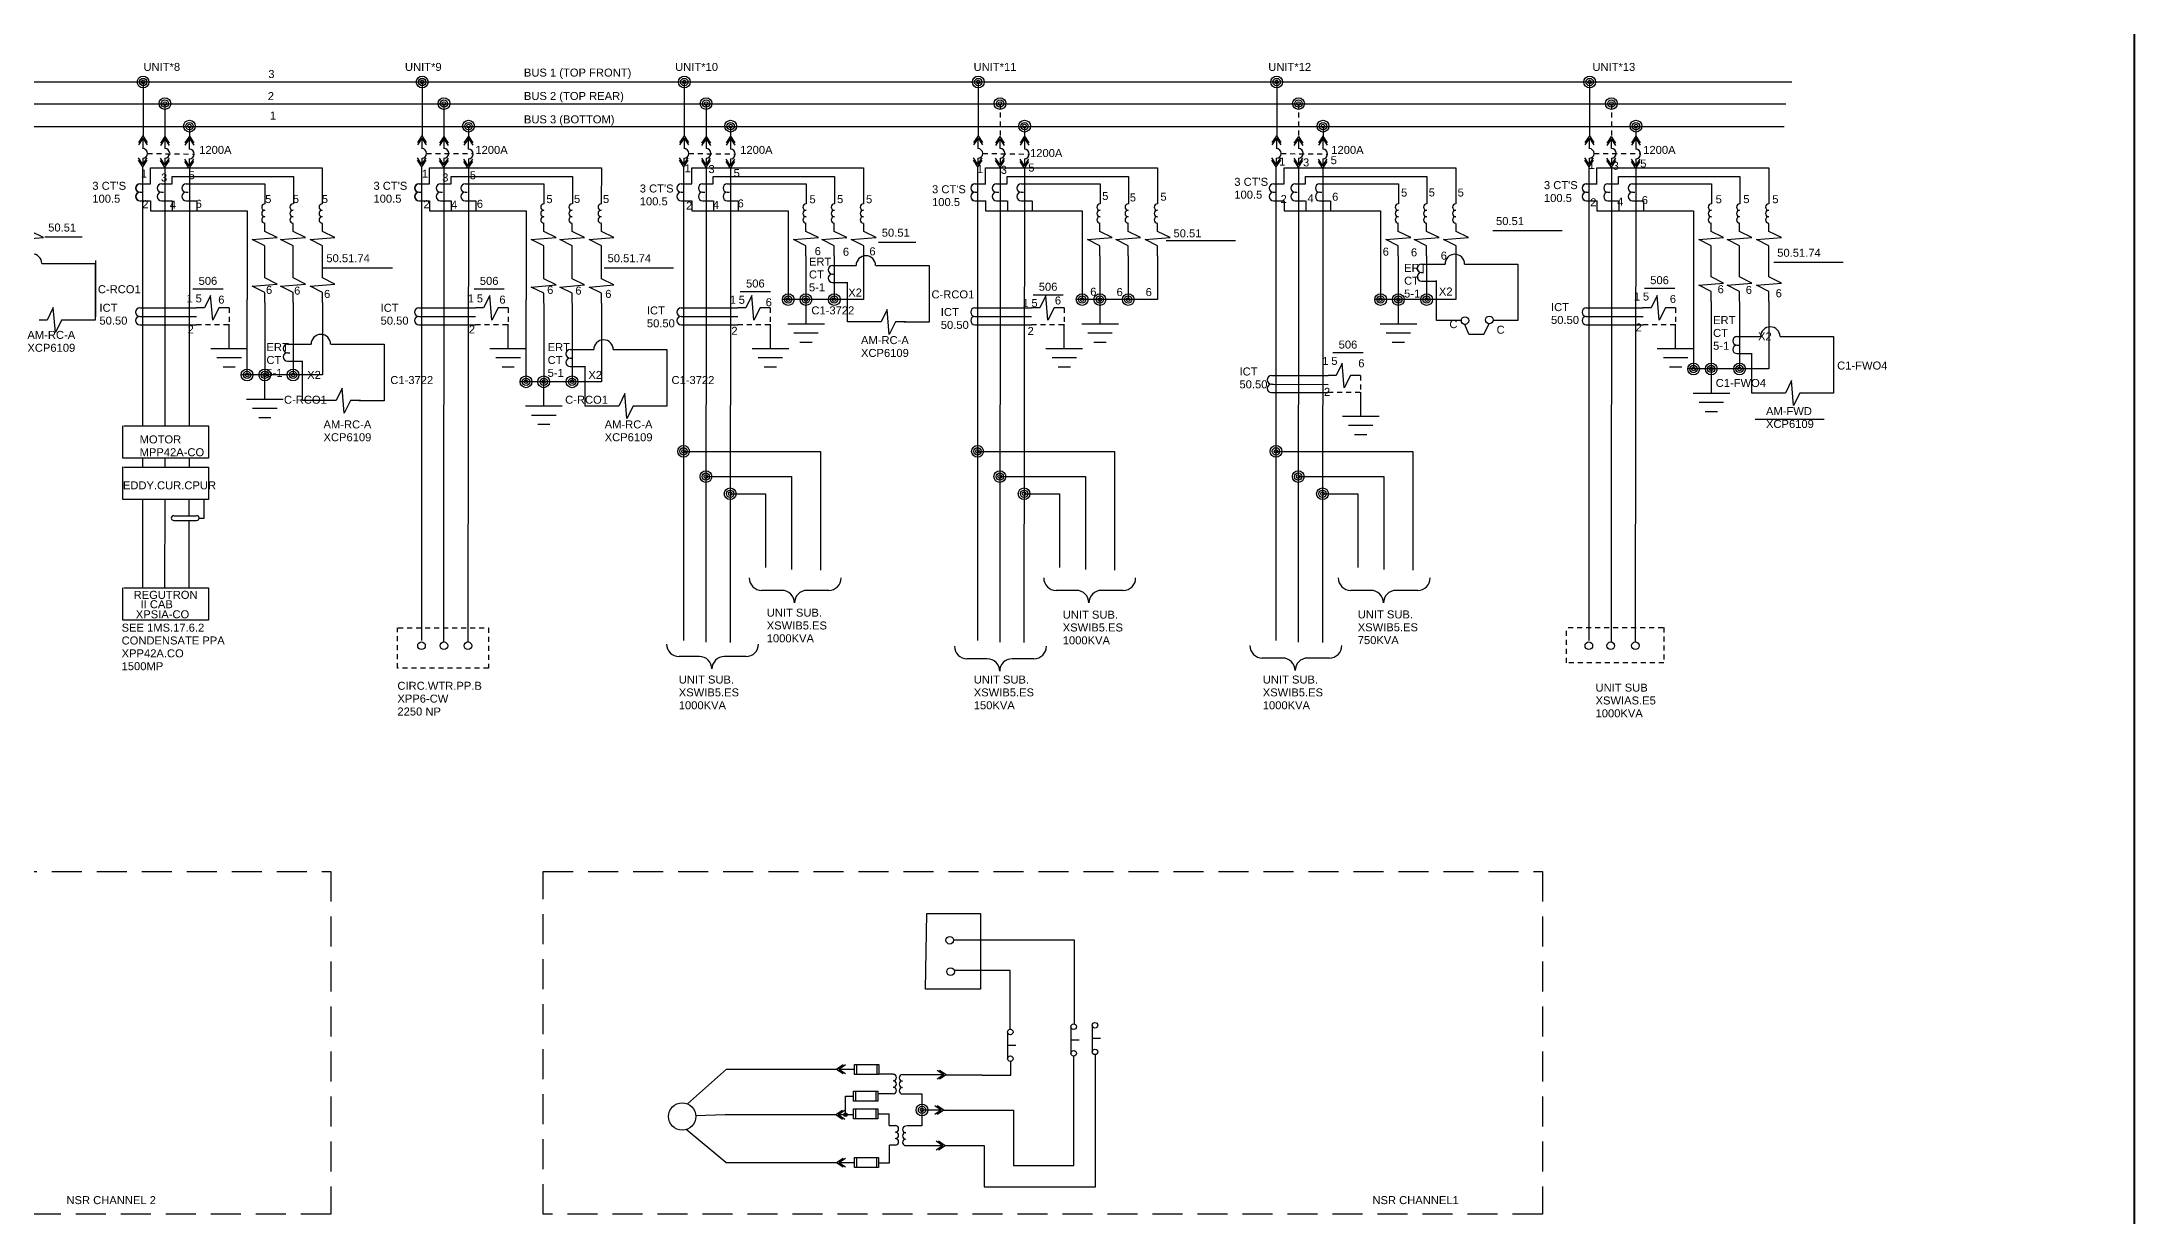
# Model space of a CAD drawing. Header units: millimetres. Extents: x 1 to 122, y 23 to 123.
# Drawn here: x 70.1 to 122.4, y 70.7 to 100.1 of the extents above; entities that cross this region are included whole.
import ezdxf
from ezdxf.enums import TextEntityAlignment as Align

# ---------------------------------------------------------------- set-up
doc = ezdxf.new("R2010")
doc.units = ezdxf.units.MM
doc.header["$MEASUREMENT"] = 0
doc.linetypes.add('HIDDEN', pattern=[0.375, 0.25, -0.125])
doc.linetypes.add('HIDDEN2', pattern=[0.1875, 0.125, -0.0625])
doc.layers.add('SYMS', color=7, linetype='Continuous')
doc.layers.add('WIRES', color=7, linetype='Continuous')
doc.styles.get("Standard").update_dxf_attribs({"font": 'arial.ttf'})
doc.styles.add('WD', font='romans.shx')

# ---------------------------------------------------------------- blocks, each defined once
blk = doc.blocks.new('WDDOT')
for radius in [0.03, 0.0187, 0.00929]:
    blk.add_circle((0, 0), radius)
blk = doc.blocks.new('htfjyhf')
for q in [(187.763, 220.325), (187.763, 220.2)]:
    blk.add_line((187.857, 220.262), q)
blk = doc.blocks.new('uycuy')
at = {"xscale": 0.3609041116214939, "yscale": 0.3609041116214939, "zscale": 0.3609041116214939}
for p in [(120.094, 140.729), (120.106, 140.729)]:
    blk.add_blockref('htfjyhf', p, dxfattribs=at)
blk = doc.blocks.new('hntvrh65')
for p, q in [((188.593, 219.765), (188.593, 219.453)), ((188.843, 219.765), (188.843, 219.702)), ((189.093, 219.765), (189.093, 219.453))]:
    blk.add_line(p, q)
for centre in [(188.718, 219.765), (188.968, 219.765)]:
    blk.add_arc(centre, 0.125, 0, 180)
blk = doc.blocks.new('jcyurt')
for centre in [(192.433, 220.067), (192.433, 219.969), (192.433, 219.871)]:
    blk.add_arc(centre, 0.0492, 270, 90)
blk = doc.blocks.new('htnvrj')
for p, q in [((189.066, 220.992), (189.113, 221.086)), ((189.113, 221.086), (189.129, 220.898)), ((188.99, 220.992), (189.066, 220.992)), ((189.129, 220.898), (189.175, 220.992)), ((189.175, 220.992), (189.236, 220.992))]:
    blk.add_line(p, q)
blk = doc.blocks.new('HGND2')
for p, q in [((0.125, 0), (0, 0)), ((0.125, 0.09375), (0.125, -0.09375)), ((0.171875, 0.0625), (0.171875, -0.0625)), ((0.21875, 0.03125), (0.21875, -0.03125))]:
    blk.add_line(p, q)
at = {"style": 'WD', "width": 0.8}
for tag, p in [('INST', (0.25, 0.3125)), ('LOC', (0.25, 0.15625)), ('TAG1', (0.25, 0)), ('DESC1', (0.25, -0.15625)), ('DESC2', (0.25, -0.3125))]:
    blk.add_attdef(tag, text='', height=0.125, dxfattribs=at).set_placement(p, align=Align.MIDDLE_LEFT)
at = {"style": 'WD', "flags": 1}
for tag in ['ASSYCODE', 'CAT', 'X4TERM01', 'MFG', 'FAMILY']:
    blk.add_attdef(tag, (0, 0), '', height=0.01, dxfattribs=at)
blk = doc.blocks.new('tf ty')
at = {"linetype": 'Continuous'}
for p, q in [((195.26, 218.457), (195.26, 218.623)), ((195.266, 218.622), (195.698, 218.622)), ((195.698, 218.622), (195.698, 218.457)), ((195.698, 218.457), (195.26, 218.457))]:
    blk.add_line(p, q, dxfattribs=at)
blk = doc.blocks.new('mthgd')
at = {"linetype": 'Continuous'}
for p, q in [((195.932, 218.851), (196.049, 218.851)), ((195.932, 218.826), (196.049, 218.826))]:
    blk.add_line(p, q, dxfattribs=at)
for centre, start, end in [((195.932, 218.839), 90, 270), ((196.049, 218.839), 270, 90)]:
    blk.add_arc(centre, 0.0126, start, end, dxfattribs=at)
blk = doc.blocks.new('HT0_02')
blk.add_circle((0, 0), 0.0699)
at = {"style": 'WD', "flags": 1}
for tag, p in [('X4TERM01', (-0.07, 0)), ('X2TERM01', (0, 0.07)), ('X1TERM01', (0.07, 0)), ('X8TERM01', (0, -0.07))]:
    blk.add_attdef(tag, p, '', height=0.01, dxfattribs=at)
blk = doc.blocks.new('HFU0')
for p, q in [((-0.188, -0.078), (-0.188, 0.078)), ((-0.188, 0.078), (0.188, 0.078)), ((-0.156, 0.078), (-0.156, -0.078)), ((0.156, 0.078), (0.156, -0.078)), ((0.188, 0.078), (0.188, -0.078)), ((0.188, -0.078), (-0.188, -0.078))]:
    blk.add_line(p, q)
at = {"style": 'WD', "width": 0.7}
for tag, p in [('INST', (0, 0.328)), ('LOC', (0, 0.172)), ('DESC1', (0.007, -0.262)), ('DESC2', (0.007, -0.419)), ('DESC3', (0, -0.578))]:
    blk.add_attdef(tag, text='', height=0.125, dxfattribs=at).set_placement(p, align=Align.CENTER)
at = {"style": 'WD', "flags": 1}
for tag, p in [('X4TERM01', (-0.188, 0)), ('X1TERM02', (0.188, 0))]:
    blk.add_attdef(tag, p, '', height=0.01, dxfattribs=at)
at = {"style": 'WD', "width": 0.7}
blk.add_attdef('RATING1', text='', height=0.0938, dxfattribs=at).set_placement((0, 0), align=Align.MIDDLE_CENTER)
at = {"linetype": 'Continuous', "style": 'WD', "flags": 9}
for tag, p in [('ASSYCODE', (0.156, 0.118)), ('MFG', (0.156, 0.083)), ('CAT', (0.156, 0.102))]:
    blk.add_attdef(tag, text='', height=0.01, dxfattribs=at).set_placement(p, align=Align.CENTER)
at = {"linetype": 'Continuous', "style": 'WD', "width": 0.7, "flags": 8}
blk.add_attdef('TERM01', text='', height=0.1, dxfattribs=at).set_placement((-0.25, -0.016), align=Align.TOP_RIGHT)
blk.add_attdef('TERM02', text='', height=0.1, dxfattribs=at).set_placement((0.25, -0.016), align=Align.TOP_LEFT)
blk = doc.blocks.new('HPB12')
for p, q in [((0, 0.065), (0, -0.033)), ((-0.156, -0.033), (0.156, -0.033))]:
    blk.add_line(p, q)
for centre in [(-0.155, 0), (0.155, 0)]:
    blk.add_circle(centre, 0.0322)
at = {"style": 'WD', "width": 0.7}
for tag, p in [('INST', (0, 0.738)), ('DESC1', (0, 0.412)), ('LOC', (0, 0.568)), ('DESC2', (0, 0.255)), ('XREF', (0, -0.232))]:
    blk.add_attdef(tag, text='', height=0.125, dxfattribs=at).set_placement(p, align=Align.CENTER)
at = {"style": 'WD'}
blk.add_attdef('TAG1', text='', height=0.125, dxfattribs=at).set_placement((0, 0.099), align=Align.CENTER)
for tag, p, height, flags in [('X4TERM01', (-0.188, 0), 0.0125, 1), ('FAMILY', (0.054, 0.058), 0.01, 9), ('CONTACT', (0.054, 0.042), 0.01, 9), ('X1TERM02', (0.188, 0), 0.0125, 1)]:
    blk.add_attdef(tag, p, '', height=height, dxfattribs=dict(at, flags=flags))
for tag, p in [('X2LINK', (0, 0.125)), ('X8LINK', (0, -0.094))]:
    blk.add_attdef(tag, p, '', height=0.01, dxfattribs=at)
at = {"linetype": 'Continuous', "style": 'WD', "flags": 9}
for tag, p in [('MFG', (0.076, -0.006)), ('CAT', (0.076, 0.017)), ('ASSYCODE', (0.076, -0.022))]:
    blk.add_attdef(tag, text='', height=0.01, dxfattribs=at).set_placement(p, align=Align.CENTER)
at = {"linetype": 'Continuous', "style": 'WD', "flags": 8}
blk.add_attdef('TERM01', text='', height=0.125, dxfattribs=at).set_placement((-0.25, -0.031), align=Align.TOP_RIGHT)
blk.add_attdef('TERM02', text='', height=0.125, dxfattribs=at).set_placement((0.25, -0.031), align=Align.TOP_LEFT)

msp = doc.modelspace()

# ---------------------------------------------------------------- linework, layer by layer
at = {"linetype": 'HIDDEN2'}
for p, q in [((72.748, 97.314), (73.911, 97.297)), ((79.723, 97.314), (80.885, 97.314)), ((86.276, 97.314), (87.439, 97.299)), ((93.624, 97.314), (94.786, 97.297)), ((101.083, 97.312), (102.246, 97.299)), ((108.906, 97.314), (110.067, 97.314)), ((78.994, 84.446), (78.994, 85.455)), ((79.015, 85.455), (81.267, 85.455)), ((81.267, 85.455), (81.267, 84.446)), ((108.218, 84.578), (108.218, 85.461)), ((108.26, 85.461), (110.65, 85.461)), ((110.65, 85.461), (110.65, 84.578)), ((81.267, 84.446), (78.994, 84.446)), ((110.65, 84.578), (108.218, 84.578))]:
    msp.add_line(p, q, dxfattribs=at)
for p, q in [((70.183, 95.227), (71.113, 95.227)), ((106.374, 95.388), (108.105, 95.388)), ((91.019, 95.098), (91.949, 95.098)), ((98.212, 95.139), (99.943, 95.139)), ((77.136, 94.458), (78.867, 94.458)), ((84.164, 94.458), (85.896, 94.458)), ((113.403, 94.595), (115.134, 94.595)), ((73.881, 93.926), (74.636, 93.926)), ((80.91, 93.926), (81.665, 93.926)), ((87.565, 93.86), (88.321, 93.86)), ((94.882, 93.779), (95.637, 93.779)), ((110.167, 93.943), (110.922, 93.943)), ((72.555, 93.24), (73.971, 93.233)), ((72.821, 93.453), (73.971, 93.453)), ((79.53, 93.24), (80.946, 93.233)), ((79.796, 93.453), (80.946, 93.453)), ((86.083, 93.24), (87.499, 93.233)), ((86.349, 93.453), (87.499, 93.453)), ((93.431, 93.24), (94.847, 93.233)), ((93.696, 93.453), (94.847, 93.453)), ((108.713, 93.24), (110.129, 93.233)), ((108.978, 93.453), (110.129, 93.453)), ((72.821, 93.026), (73.971, 93.026)), ((79.796, 93.026), (80.946, 93.026)), ((86.349, 93.026), (87.499, 93.026)), ((93.696, 93.026), (94.847, 93.026)), ((108.978, 93.026), (110.129, 93.026)), ((102.378, 92.333), (103.133, 92.333)), ((100.841, 91.546), (102.257, 91.54)), ((101.106, 91.759), (102.257, 91.759)), ((101.106, 91.333), (102.257, 91.333)), ((112.929, 90.667), (114.661, 90.667)), ((88.606, 86.388), (88.098, 86.388)), ((89.774, 86.388), (89.228, 86.388)), ((95.967, 86.388), (95.46, 86.388)), ((97.136, 86.388), (96.59, 86.388)), ((103.329, 86.388), (102.822, 86.388)), ((104.498, 86.388), (103.952, 86.388)), ((86.542, 84.735), (86.034, 84.735)), ((87.71, 84.735), (87.165, 84.735)), ((93.737, 84.679), (93.229, 84.679)), ((94.905, 84.679), (94.359, 84.679)), ((101.12, 84.696), (100.613, 84.696)), ((102.289, 84.696), (101.743, 84.696))]:
    msp.add_line(p, q)
at = {"linetype": 'Continuous'}
for p, q in [((105.774, 92.793), (105.678, 93.039)), ((106.154, 92.793), (106.287, 93.057)), ((92.196, 76.419), (92.23, 78.306)), ((92.23, 78.306), (93.57, 78.306)), ((93.57, 78.306), (93.57, 76.419)), ((93.57, 76.419), (92.196, 76.419)), ((87.22, 74.418), (86.248, 73.547)), ((87.19, 73.277), (86.451, 73.248)), ((87.2, 72.08), (86.212, 72.909))]:
    msp.add_line(p, q, dxfattribs=at)
at = {"color": 5, "lineweight": 40}
msp.add_lwpolyline([(1.434, 123.197), (122.406, 123.197), (122.406, 22.517), (1.434, 22.517)], close=True, dxfattribs=at)
at = {"linetype": 'HIDDEN', "ltscale": 3}
for points in [[(52.354, 79.362), (77.331, 79.362), (77.331, 70.791), (52.354, 70.791)], [(82.64, 79.362), (107.617, 79.362), (107.617, 70.791), (82.64, 70.791)]]:
    msp.add_lwpolyline(points, close=True, dxfattribs=at)
for centre, radius, start, end in [((72.628, 97.314), 0.121, 270, 90), ((73.18, 97.318), 0.121, 270, 90), ((73.79, 97.299), 0.121, 270, 90), ((79.603, 97.314), 0.121, 270, 90), ((80.155, 97.318), 0.121, 270, 90), ((80.765, 97.299), 0.121, 270, 90), ((86.156, 97.314), 0.121, 270, 90), ((86.708, 97.318), 0.121, 270, 90), ((87.318, 97.299), 0.121, 270, 90), ((93.503, 97.314), 0.121, 270, 90), ((94.056, 97.318), 0.121, 270, 90), ((94.666, 97.299), 0.121, 270, 90), ((100.963, 97.314), 0.121, 270, 90), ((101.515, 97.318), 0.121, 270, 90), ((102.125, 97.299), 0.121, 270, 90), ((108.785, 97.314), 0.121, 270, 90), ((109.338, 97.318), 0.121, 270, 90), ((109.948, 97.299), 0.121, 270, 90), ((88.098, 86.699), 0.311, 180, 270), ((88.606, 86.077), 0.311, 0, 90), ((89.228, 86.077), 0.311, 90, 180), ((89.774, 86.699), 0.311, 270, 0), ((95.46, 86.699), 0.311, 180, 270), ((95.967, 86.077), 0.311, 0, 90), ((96.59, 86.077), 0.311, 90, 180), ((97.136, 86.699), 0.311, 270, 0), ((102.822, 86.699), 0.311, 180, 270), ((103.329, 86.077), 0.311, 0, 90), ((103.952, 86.077), 0.311, 90, 180), ((104.498, 86.699), 0.311, 270, 0), ((86.034, 85.046), 0.311, 180, 270), ((86.542, 84.424), 0.311, 0, 90), ((87.165, 84.424), 0.311, 90, 180), ((87.71, 85.046), 0.311, 270, 0), ((93.229, 84.991), 0.311, 180, 270), ((94.905, 84.991), 0.311, 270, 0), ((100.613, 85.007), 0.311, 180, 270), ((102.289, 85.007), 0.311, 270, 0), ((93.737, 84.368), 0.311, 0, 90), ((94.359, 84.368), 0.311, 90, 180), ((101.12, 84.385), 0.311, 0, 90), ((101.743, 84.385), 0.311, 90, 180)]:
    msp.add_arc(centre, radius, start, end)
at = {"layer": 'WIRES'}
for p, q in [((36.905, 99.105), (113.85, 99.105)), ((72.637, 99.1), (72.637, 97.752)), ((79.612, 99.1), (79.612, 97.752)), ((86.165, 99.1), (86.165, 97.752)), ((93.513, 99.1), (93.513, 97.752)), ((100.972, 99.1), (100.972, 97.752)), ((108.795, 99.1), (108.795, 97.752)), ((36.336, 98.558), (113.697, 98.558)), ((73.181, 98.561), (73.181, 97.554)), ((80.156, 98.561), (80.156, 97.554)), ((86.709, 98.561), (86.709, 97.554)), ((35.869, 97.988), (113.658, 97.988)), ((72.629, 97.699), (72.629, 97.433)), ((73.179, 97.676), (73.179, 97.437)), ((73.79, 97.689), (73.79, 97.419)), ((79.604, 97.699), (79.604, 97.433)), ((80.154, 97.676), (80.154, 97.437)), ((80.765, 97.689), (80.765, 97.419)), ((86.157, 97.699), (86.157, 97.433)), ((86.707, 97.676), (86.707, 97.437)), ((87.318, 97.689), (87.318, 97.419)), ((93.505, 97.699), (93.505, 97.433)), ((94.055, 97.676), (94.055, 97.437)), ((94.666, 97.689), (94.666, 97.419)), ((100.965, 97.699), (100.965, 97.433)), ((101.515, 97.676), (101.515, 97.437)), ((102.125, 97.689), (102.125, 97.419)), ((108.787, 97.699), (108.787, 97.433)), ((109.337, 97.676), (109.337, 97.437)), ((109.947, 97.689), (109.947, 97.419)), ((72.619, 96.981), (72.619, 90.501)), ((72.627, 97.194), (72.627, 97.042)), ((72.821, 96.556), (72.821, 96.957)), ((72.821, 96.957), (77.116, 96.957)), ((73.182, 96.968), (73.177, 90.501)), ((73.18, 97.197), (73.18, 97.035)), ((73.792, 96.949), (73.785, 90.501)), ((73.791, 97.179), (73.791, 97.014)), ((77.116, 96.957), (77.115, 96.056)), ((79.593, 96.981), (79.593, 85.133)), ((79.601, 97.194), (79.601, 97.042)), ((79.796, 96.556), (79.796, 96.957)), ((79.796, 96.957), (84.091, 96.957)), ((80.157, 96.968), (80.148, 85.095)), ((80.155, 97.197), (80.155, 97.035)), ((80.767, 96.949), (80.754, 85.085)), ((80.766, 97.179), (80.766, 97.014)), ((84.091, 96.957), (84.09, 96.056)), ((86.146, 96.981), (86.146, 85.133)), ((86.154, 97.194), (86.154, 97.042)), ((86.349, 96.556), (86.349, 96.957)), ((86.349, 96.957), (90.644, 96.957)), ((86.71, 96.968), (86.701, 85.095)), ((86.708, 97.197), (86.708, 97.035)), ((87.32, 96.949), (87.307, 85.085)), ((87.319, 97.179), (87.319, 97.014)), ((90.644, 96.957), (90.643, 96.056)), ((93.494, 96.981), (93.494, 85.133)), ((93.502, 97.194), (93.502, 97.042)), ((93.696, 96.556), (93.696, 96.957)), ((93.696, 96.957), (97.992, 96.957)), ((94.057, 96.968), (94.048, 85.095)), ((94.056, 97.197), (94.056, 97.035)), ((94.667, 96.949), (94.655, 85.085)), ((94.666, 97.179), (94.666, 97.014)), ((97.992, 96.957), (97.991, 96.056)), ((100.954, 96.981), (100.954, 85.133)), ((100.962, 97.194), (100.962, 97.042)), ((101.156, 96.556), (101.156, 96.957)), ((101.156, 96.957), (105.452, 96.957)), ((101.517, 96.968), (101.508, 85.095)), ((101.515, 97.197), (101.515, 97.035)), ((102.127, 96.949), (102.115, 85.085)), ((102.126, 97.179), (102.126, 97.014)), ((105.452, 96.957), (105.45, 96.056)), ((108.776, 96.981), (108.776, 85.133)), ((108.784, 97.194), (108.784, 97.042)), ((108.978, 96.556), (108.978, 96.957)), ((108.978, 96.957), (113.274, 96.957)), ((109.339, 96.968), (109.33, 85.095)), ((109.338, 97.197), (109.338, 97.035)), ((109.949, 96.949), (109.937, 85.085)), ((109.948, 97.179), (109.948, 97.014)), ((113.274, 96.957), (113.273, 96.056)), ((73.361, 96.556), (73.361, 96.739)), ((73.361, 96.739), (76.392, 96.739)), ((73.976, 96.556), (75.682, 96.556)), ((75.682, 96.556), (75.682, 96.052)), ((76.392, 96.739), (76.392, 96.056)), ((80.335, 96.556), (80.335, 96.739)), ((80.335, 96.739), (83.367, 96.739)), ((80.951, 96.556), (82.657, 96.556)), ((82.657, 96.556), (82.657, 96.052)), ((83.367, 96.739), (83.367, 96.056)), ((86.888, 96.556), (86.888, 96.739)), ((86.888, 96.739), (89.92, 96.739)), ((87.504, 96.556), (89.21, 96.556)), ((89.21, 96.556), (89.21, 96.052)), ((89.92, 96.739), (89.92, 96.056)), ((94.236, 96.556), (94.236, 96.739)), ((94.236, 96.739), (97.268, 96.739)), ((94.852, 96.556), (96.558, 96.556)), ((96.558, 96.556), (96.558, 96.052)), ((97.268, 96.739), (97.268, 96.056)), ((101.696, 96.556), (101.696, 96.739)), ((101.696, 96.739), (104.727, 96.739)), ((102.311, 96.556), (104.017, 96.556)), ((104.017, 96.556), (104.017, 96.052)), ((104.727, 96.739), (104.727, 96.056)), ((109.518, 96.556), (109.518, 96.739)), ((109.518, 96.739), (112.55, 96.739)), ((110.134, 96.556), (111.84, 96.556)), ((111.84, 96.556), (111.84, 96.052)), ((112.55, 96.739), (112.55, 96.056)), ((72.821, 96.13), (72.821, 95.876)), ((72.821, 95.876), (75.235, 95.876)), ((73.364, 96.13), (73.364, 95.876)), ((73.981, 96.13), (73.981, 95.876)), ((79.796, 96.13), (79.796, 95.876)), ((79.796, 95.876), (82.21, 95.876)), ((80.339, 96.13), (80.339, 95.876)), ((80.955, 96.13), (80.955, 95.876)), ((86.349, 96.13), (86.349, 95.876)), ((86.349, 95.876), (88.763, 95.876)), ((86.892, 96.13), (86.892, 95.876)), ((87.508, 96.13), (87.508, 95.876)), ((93.696, 96.13), (93.696, 95.876)), ((93.696, 95.876), (96.11, 95.876)), ((94.24, 96.13), (94.24, 95.876)), ((94.856, 96.13), (94.856, 95.876)), ((101.156, 96.13), (101.156, 95.876)), ((101.156, 95.876), (103.57, 95.876)), ((101.699, 96.13), (101.699, 95.876)), ((102.316, 96.13), (102.316, 95.876)), ((108.978, 96.13), (108.978, 95.876)), ((108.978, 95.876), (111.392, 95.876)), ((109.522, 96.13), (109.522, 95.876)), ((110.138, 96.13), (110.138, 95.876)), ((89.204, 94.751), (89.204, 93.661)), ((89.913, 94.751), (89.913, 93.661)), ((90.647, 94.751), (90.647, 93.661)), ((96.552, 94.751), (96.552, 93.661)), ((97.261, 94.751), (97.261, 93.661)), ((97.994, 94.751), (97.994, 93.661)), ((104.012, 94.751), (104.012, 93.661)), ((104.72, 94.751), (104.72, 93.661)), ((105.454, 94.751), (105.454, 93.661)), ((70.105, 94.56), (71.44, 94.56)), ((71.44, 94.56), (71.44, 93.146)), ((71.446, 94.641), (71.446, 93.228)), ((90.136, 94.512), (90.459, 94.512)), ((90.948, 94.512), (92.283, 94.512)), ((92.283, 94.512), (92.283, 93.099)), ((104.857, 94.549), (105.18, 94.549)), ((105.669, 94.549), (107.004, 94.549)), ((107.004, 94.549), (107.004, 93.135)), ((90.075, 94.086), (90.242, 94.086)), ((90.242, 93.101), (90.242, 94.098)), ((104.796, 94.123), (104.964, 94.123)), ((104.964, 93.137), (104.964, 94.134)), ((71.44, 93.146), (70.812, 93.146)), ((82.651, 93.566), (82.65, 91.604)), ((83.36, 93.566), (83.359, 91.604)), ((84.095, 93.566), (84.092, 91.604)), ((90.88, 93.101), (90.242, 93.101)), ((92.283, 93.099), (91.655, 93.099)), ((105.601, 93.137), (104.964, 93.137)), ((107.004, 93.135), (106.376, 93.135)), ((111.834, 93.613), (111.834, 91.926)), ((112.542, 93.613), (112.543, 91.926)), ((75.677, 92.865), (75.677, 91.776)), ((76.385, 92.865), (76.385, 91.776)), ((77.119, 92.865), (77.119, 91.776)), ((112.744, 92.735), (113.067, 92.735)), ((113.276, 93.015), (113.276, 91.926)), ((113.556, 92.735), (114.891, 92.735)), ((114.891, 92.735), (114.891, 91.322)), ((76.452, 92.119), (76.62, 92.119)), ((76.513, 92.544), (76.836, 92.544)), ((76.62, 91.133), (76.62, 92.13)), ((77.325, 92.544), (78.66, 92.544)), ((78.66, 92.544), (78.66, 91.131)), ((83.578, 92.408), (83.901, 92.408)), ((84.39, 92.408), (85.725, 92.408)), ((85.725, 92.408), (85.725, 90.995)), ((112.683, 92.309), (112.851, 92.309)), ((112.851, 91.324), (112.851, 92.32)), ((83.518, 91.983), (83.685, 91.983)), ((83.685, 90.997), (83.685, 91.994)), ((77.257, 91.133), (76.62, 91.133)), ((78.66, 91.131), (78.032, 91.131)), ((113.488, 91.324), (112.851, 91.324)), ((114.891, 91.322), (114.263, 91.322)), ((84.323, 90.997), (83.685, 90.997)), ((85.725, 90.995), (85.097, 90.995)), ((72.619, 89.695), (72.619, 89.471)), ((73.176, 89.695), (73.176, 89.471)), ((73.784, 89.695), (73.784, 89.471)), ((86.146, 89.865), (89.57, 89.865)), ((93.494, 89.865), (96.917, 89.865)), ((100.954, 89.865), (104.377, 89.865)), ((86.704, 89.234), (88.844, 89.234)), ((94.051, 89.234), (96.192, 89.234)), ((101.511, 89.234), (103.652, 89.234)), ((72.619, 88.665), (72.619, 86.448)), ((73.176, 88.665), (73.174, 86.448)), ((73.783, 88.665), (73.783, 88.258)), ((87.311, 88.805), (88.195, 88.805)), ((94.659, 88.805), (95.542, 88.805)), ((102.118, 88.805), (103.002, 88.805)), ((73.783, 88.134), (73.781, 86.448))]:
    msp.add_line(p, q, dxfattribs=at)
at = {"layer": 'WIRES', "linetype": 'HIDDEN2'}
for p, q in [((94.057, 98.561), (94.057, 97.676)), ((101.517, 98.561), (101.517, 97.676)), ((109.339, 98.561), (109.339, 97.676)), ((74.785, 93.455), (74.785, 93.037)), ((81.759, 93.455), (81.759, 93.037)), ((88.312, 93.455), (88.312, 93.037)), ((95.66, 93.455), (95.66, 93.037)), ((110.942, 93.455), (110.942, 93.037)), ((73.971, 93.037), (74.785, 93.037)), ((80.946, 93.037), (81.759, 93.037)), ((87.499, 93.037), (88.312, 93.037)), ((94.847, 93.037), (95.66, 93.037)), ((110.129, 93.037), (110.942, 93.037)), ((103.07, 91.761), (103.07, 91.343)), ((102.257, 91.343), (103.07, 91.343))]:
    msp.add_line(p, q, dxfattribs=at)
at = {"layer": 'WIRES', "linetype": 'Continuous'}
for p, q in [((73.795, 97.997), (73.795, 97.689)), ((80.77, 97.997), (80.77, 97.689)), ((87.323, 97.997), (87.323, 97.689)), ((94.671, 97.997), (94.671, 97.689)), ((102.13, 97.997), (102.13, 97.689)), ((109.953, 97.997), (109.953, 97.689)), ((75.235, 95.876), (75.235, 93.661)), ((82.21, 95.876), (82.21, 93.661)), ((88.763, 95.876), (88.763, 93.661)), ((96.11, 95.876), (96.11, 93.661)), ((103.57, 95.876), (103.57, 93.661)), ((111.392, 95.876), (111.392, 91.924)), ((75.677, 94.402), (75.677, 94.76)), ((76.385, 94.402), (76.385, 94.776)), ((77.12, 94.402), (77.12, 94.779)), ((82.651, 94.38), (82.651, 94.836)), ((83.36, 94.38), (83.36, 94.806)), ((84.095, 94.38), (84.095, 94.762)), ((111.834, 94.327), (111.834, 94.845)), ((112.542, 94.427), (112.542, 94.795)), ((113.277, 94.427), (113.277, 94.816)), ((75.235, 91.776), (75.235, 93.661)), ((82.208, 91.604), (82.208, 93.661)), ((90.647, 93.661), (88.634, 93.661)), ((97.994, 93.661), (95.982, 93.661)), ((105.454, 93.661), (103.442, 93.661)), ((75.677, 93.588), (75.677, 92.865)), ((76.385, 93.588), (76.385, 92.865)), ((77.12, 93.588), (77.12, 92.865)), ((113.277, 93.613), (113.277, 93.001)), ((105.774, 92.793), (106.154, 92.793)), ((77.119, 91.776), (75.106, 91.776)), ((84.092, 91.604), (82.08, 91.604)), ((113.276, 91.926), (111.264, 91.926)), ((89.57, 89.865), (89.57, 86.897)), ((96.917, 89.865), (96.917, 86.897)), ((104.377, 89.865), (104.377, 86.897)), ((88.844, 89.234), (88.844, 86.915)), ((96.192, 89.234), (96.192, 86.915)), ((103.652, 89.234), (103.652, 86.915)), ((74.162, 88.196), (74.162, 88.649)), ((88.195, 88.805), (88.195, 86.959)), ((95.542, 88.805), (95.542, 86.959)), ((103.002, 88.805), (103.002, 86.959)), ((74.039, 88.196), (74.162, 88.196)), ((95.915, 77.639), (92.899, 77.639)), ((95.915, 75.548), (95.915, 77.639)), ((94.307, 76.888), (92.915, 76.888)), ((94.307, 75.415), (94.307, 76.888)), ((87.22, 74.418), (89.97, 74.418)), ((90.029, 74.418), (90.405, 74.418)), ((91.389, 74.289), (91.024, 74.289)), ((91.619, 74.283), (92.628, 74.283)), ((92.71, 74.277), (93.607, 74.277)), ((94.326, 74.263), (94.326, 74.608)), ((95.899, 72.006), (95.899, 74.757)), ((96.441, 71.475), (96.441, 74.768)), ((91.389, 73.803), (91.001, 73.803)), ((91.619, 73.797), (92.106, 73.797)), ((92.106, 73.797), (92.106, 72.996)), ((93.607, 74.263), (94.326, 74.263)), ((89.957, 73.277), (87.19, 73.277)), ((90.397, 73.277), (90.016, 73.277)), ((90.194, 73.277), (90.194, 73.743)), ((90.194, 73.743), (90.397, 73.743)), ((91.001, 73.301), (91.289, 73.301)), ((91.289, 73.006), (91.289, 73.301)), ((92.106, 73.397), (92.561, 73.397)), ((92.647, 73.39), (94.39, 73.39)), ((94.39, 73.39), (94.39, 72.006)), ((91.289, 73.006), (91.44, 73.006)), ((92.106, 72.996), (91.718, 72.996)), ((91.441, 72.519), (91.29, 72.519)), ((91.29, 72.075), (91.29, 72.519)), ((91.701, 72.505), (92.587, 72.505)), ((92.684, 72.504), (93.659, 72.504)), ((93.659, 72.504), (93.659, 71.475)), ((87.2, 72.08), (89.967, 72.08)), ((90.029, 72.081), (90.417, 72.081)), ((91.021, 72.083), (91.021, 72.083)), ((91.027, 72.075), (91.29, 72.075)), ((94.39, 72.006), (95.899, 72.006)), ((93.659, 71.475), (96.441, 71.475))]:
    msp.add_line(p, q, dxfattribs=at)
at = {"layer": 'WIRES'}
for centre in [(69.861, 94.56), (90.703, 94.512), (105.424, 94.549), (77.08, 92.544), (84.146, 92.408), (113.311, 92.735)]:
    msp.add_arc(centre, 0.244, 0, 180, dxfattribs=at)

# ---------------------------------------------------------------- block references
for name, p, xscale, yscale, zscale, rotation in [('uycuy', (1149.27, -820.883), 4.888874362020808, 4.888874362020808, 4.888874362020808, 90), ('uycuy', (1149.819, -820.9), 4.888874362020808, 4.888874362020808, 4.888874362020808, 90), ('uycuy', (1150.433, -820.892), 4.888874362020808, 4.888874362020808, 4.888874362020808, 90), ('uycuy', (1156.245, -820.883), 4.888874362020808, 4.888874362020808, 4.888874362020808, 90), ('uycuy', (1156.794, -820.9), 4.888874362020808, 4.888874362020808, 4.888874362020808, 90), ('uycuy', (1157.408, -820.892), 4.888874362020808, 4.888874362020808, 4.888874362020808, 90), ('uycuy', (1162.798, -820.883), 4.888874362020808, 4.888874362020808, 4.888874362020808, 90), ('uycuy', (1163.347, -820.9), 4.888874362020808, 4.888874362020808, 4.888874362020808, 90), ('uycuy', (1163.961, -820.892), 4.888874362020808, 4.888874362020808, 4.888874362020808, 90), ('uycuy', (1170.146, -820.883), 4.888874362020808, 4.888874362020808, 4.888874362020808, 90), ('uycuy', (1170.694, -820.9), 4.888874362020808, 4.888874362020808, 4.888874362020808, 90), ('uycuy', (1171.308, -820.892), 4.888874362020808, 4.888874362020808, 4.888874362020808, 90), ('uycuy', (1177.605, -820.883), 4.888874362020808, 4.888874362020808, 4.888874362020808, 90), ('uycuy', (1178.154, -820.9), 4.888874362020808, 4.888874362020808, 4.888874362020808, 90), ('uycuy', (1178.768, -820.892), 4.888874362020808, 4.888874362020808, 4.888874362020808, 90), ('uycuy', (1185.428, -820.883), 4.888874362020808, 4.888874362020808, 4.888874362020808, 90), ('uycuy', (1185.976, -820.9), 4.888874362020808, 4.888874362020808, 4.888874362020808, 90), ('uycuy', (1186.59, -820.892), 4.888874362020808, 4.888874362020808, 4.888874362020808, 90), ('uycuy', (-1004.013, 1015.618), 4.888874362020808, 4.888874362020808, 4.888874362020808, 270), ('uycuy', (-1003.459, 1015.609), 4.888874362020808, 4.888874362020808, 4.888874362020808, 270), ('uycuy', (-1002.849, 1015.59), 4.888874362020808, 4.888874362020808, 4.888874362020808, 270), ('uycuy', (-997.039, 1015.618), 4.888874362020808, 4.888874362020808, 4.888874362020808, 270), ('uycuy', (-996.485, 1015.609), 4.888874362020808, 4.888874362020808, 4.888874362020808, 270), ('uycuy', (-995.875, 1015.59), 4.888874362020808, 4.888874362020808, 4.888874362020808, 270), ('uycuy', (-990.486, 1015.618), 4.888874362020808, 4.888874362020808, 4.888874362020808, 270), ('uycuy', (-989.932, 1015.609), 4.888874362020808, 4.888874362020808, 4.888874362020808, 270), ('uycuy', (-989.322, 1015.59), 4.888874362020808, 4.888874362020808, 4.888874362020808, 270), ('uycuy', (-983.138, 1015.618), 4.888874362020808, 4.888874362020808, 4.888874362020808, 270), ('uycuy', (-982.584, 1015.609), 4.888874362020808, 4.888874362020808, 4.888874362020808, 270), ('uycuy', (-981.974, 1015.59), 4.888874362020808, 4.888874362020808, 4.888874362020808, 270), ('uycuy', (-975.678, 1015.618), 4.888874362020808, 4.888874362020808, 4.888874362020808, 270), ('uycuy', (-975.124, 1015.609), 4.888874362020808, 4.888874362020808, 4.888874362020808, 270), ('uycuy', (-974.514, 1015.59), 4.888874362020808, 4.888874362020808, 4.888874362020808, 270), ('uycuy', (-967.856, 1015.618), 4.888874362020808, 4.888874362020808, 4.888874362020808, 270), ('uycuy', (-967.302, 1015.609), 4.888874362020808, 4.888874362020808, 4.888874362020808, 270), ('uycuy', (-966.692, 1015.59), 4.888874362020808, 4.888874362020808, 4.888874362020808, 270), ('hntvrh65', (259.684, -64.456), 0.8514948915127982, 0.8514948915127982, 0.8514948915127982, 89.99999999999999), ('hntvrh65', (259.688, -64.456), 0.8514948915127982, 0.8514948915127982, 0.8514948915127982, 89.99999999999999), ('hntvrh65', (260.224, -64.456), 0.8514948915127982, 0.8514948915127982, 0.8514948915127982, 89.99999999999999), ('hntvrh65', (260.84, -64.456), 0.8514948915127982, 0.8514948915127982, 0.8514948915127982, 89.99999999999999), ('hntvrh65', (266.659, -64.456), 0.8514948915127982, 0.8514948915127982, 0.8514948915127982, 89.99999999999999), ('hntvrh65', (266.662, -64.456), 0.8514948915127982, 0.8514948915127982, 0.8514948915127982, 89.99999999999999), ('hntvrh65', (267.199, -64.456), 0.8514948915127982, 0.8514948915127982, 0.8514948915127982, 89.99999999999999), ('hntvrh65', (267.814, -64.456), 0.8514948915127982, 0.8514948915127982, 0.8514948915127982, 89.99999999999999), ('hntvrh65', (273.212, -64.456), 0.8514948915127982, 0.8514948915127982, 0.8514948915127982, 89.99999999999999), ('hntvrh65', (273.215, -64.456), 0.8514948915127982, 0.8514948915127982, 0.8514948915127982, 89.99999999999999), ('hntvrh65', (273.752, -64.456), 0.8514948915127982, 0.8514948915127982, 0.8514948915127982, 89.99999999999999), ('hntvrh65', (274.368, -64.456), 0.8514948915127982, 0.8514948915127982, 0.8514948915127982, 89.99999999999999), ('hntvrh65', (280.559, -64.456), 0.8514948915127982, 0.8514948915127982, 0.8514948915127982, 89.99999999999999), ('hntvrh65', (280.563, -64.456), 0.8514948915127982, 0.8514948915127982, 0.8514948915127982, 89.99999999999999), ('hntvrh65', (281.099, -64.456), 0.8514948915127982, 0.8514948915127982, 0.8514948915127982, 89.99999999999999), ('hntvrh65', (281.715, -64.456), 0.8514948915127982, 0.8514948915127982, 0.8514948915127982, 89.99999999999999), ('hntvrh65', (288.019, -64.456), 0.8514948915127982, 0.8514948915127982, 0.8514948915127982, 89.99999999999999), ('hntvrh65', (288.023, -64.456), 0.8514948915127982, 0.8514948915127982, 0.8514948915127982, 89.99999999999999), ('hntvrh65', (288.559, -64.456), 0.8514948915127982, 0.8514948915127982, 0.8514948915127982, 89.99999999999999), ('hntvrh65', (289.175, -64.456), 0.8514948915127982, 0.8514948915127982, 0.8514948915127982, 89.99999999999999), ('hntvrh65', (295.841, -64.456), 0.8514948915127982, 0.8514948915127982, 0.8514948915127982, 89.99999999999999), ('hntvrh65', (295.845, -64.456), 0.8514948915127982, 0.8514948915127982, 0.8514948915127982, 89.99999999999999), ('hntvrh65', (296.381, -64.456), 0.8514948915127982, 0.8514948915127982, 0.8514948915127982, 89.99999999999999), ('hntvrh65', (296.997, -64.456), 0.8514948915127982, 0.8514948915127982, 0.8514948915127982, 89.99999999999999), ('jcyurt', (392.286, 457.721), 1.645269508387359, 1.645269508387359, 1.645269508387359, 180), ('jcyurt', (392.992, 457.721), 1.645269508387359, 1.645269508387359, 1.645269508387359, 180), ('jcyurt', (393.72, 457.721), 1.645269508387359, 1.645269508387359, 1.645269508387359, 180), ('jcyurt', (399.261, 457.721), 1.645269508387359, 1.645269508387359, 1.645269508387359, 180), ('jcyurt', (399.967, 457.721), 1.645269508387359, 1.645269508387359, 1.645269508387359, 180), ('jcyurt', (400.694, 457.721), 1.645269508387359, 1.645269508387359, 1.645269508387359, 180), ('jcyurt', (405.814, 457.721), 1.645269508387359, 1.645269508387359, 1.645269508387359, 180), ('jcyurt', (406.52, 457.721), 1.645269508387359, 1.645269508387359, 1.645269508387359, 180), ('jcyurt', (407.247, 457.721), 1.645269508387359, 1.645269508387359, 1.645269508387359, 180), ('jcyurt', (413.161, 457.721), 1.645269508387359, 1.645269508387359, 1.645269508387359, 180), ('jcyurt', (413.867, 457.721), 1.645269508387359, 1.645269508387359, 1.645269508387359, 180), ('jcyurt', (414.595, 457.721), 1.645269508387359, 1.645269508387359, 1.645269508387359, 180), ('jcyurt', (420.621, 457.721), 1.645269508387359, 1.645269508387359, 1.645269508387359, 180), ('jcyurt', (421.327, 457.721), 1.645269508387359, 1.645269508387359, 1.645269508387359, 180), ('jcyurt', (422.055, 457.721), 1.645269508387359, 1.645269508387359, 1.645269508387359, 180), ('jcyurt', (428.443, 457.721), 1.645269508387359, 1.645269508387359, 1.645269508387359, 180), ('jcyurt', (429.149, 457.721), 1.645269508387359, 1.645269508387359, 1.645269508387359, 180), ('jcyurt', (429.877, 457.721), 1.645269508387359, 1.645269508387359, 1.645269508387359, 180), ('htnvrj', (800.431, -530.047), 3.305987744164149, 3.305987744164149, 3.305987744164149, 90), ('htnvrj', (806.273, -530.047), 3.305987744164149, 3.305987744164149, 3.305987744164149, 90), ('htnvrj', (806.982, -530.047), 3.305987744164149, 3.305987744164149, 3.305987744164149, 90), ('htnvrj', (807.717, -530.047), 3.305987744164149, 3.305987744164149, 3.305987744164149, 90), ('htnvrj', (813.248, -530.047), 3.305987744164149, 3.305987744164149, 3.305987744164149, 90), ('htnvrj', (813.957, -530.047), 3.305987744164149, 3.305987744164149, 3.305987744164149, 90), ('htnvrj', (814.692, -530.047), 3.305987744164149, 3.305987744164149, 3.305987744164149, 90), ('htnvrj', (819.801, -530.047), 3.305987744164149, 3.305987744164149, 3.305987744164149, 90), ('htnvrj', (820.51, -530.047), 3.305987744164149, 3.305987744164149, 3.305987744164149, 90), ('htnvrj', (821.245, -530.047), 3.305987744164149, 3.305987744164149, 3.305987744164149, 90), ('htnvrj', (827.149, -530.047), 3.305987744164149, 3.305987744164149, 3.305987744164149, 90), ('htnvrj', (827.857, -530.047), 3.305987744164149, 3.305987744164149, 3.305987744164149, 90), ('htnvrj', (828.592, -530.047), 3.305987744164149, 3.305987744164149, 3.305987744164149, 90), ('htnvrj', (834.609, -530.047), 3.305987744164149, 3.305987744164149, 3.305987744164149, 90), ('htnvrj', (835.317, -530.047), 3.305987744164149, 3.305987744164149, 3.305987744164149, 90), ('htnvrj', (836.052, -530.047), 3.305987744164149, 3.305987744164149, 3.305987744164149, 90), ('htnvrj', (842.431, -530.047), 3.305987744164149, 3.305987744164149, 3.305987744164149, 90), ('htnvrj', (843.139, -530.047), 3.305987744164149, 3.305987744164149, 3.305987744164149, 90), ('htnvrj', (843.874, -530.047), 3.305987744164149, 3.305987744164149, 3.305987744164149, 90), ('htnvrj', (806.273, -531.21), 3.305987744164149, 3.305987744164149, 3.305987744164149, 90), ('htnvrj', (806.982, -531.21), 3.305987744164149, 3.305987744164149, 3.305987744164149, 90), ('htnvrj', (807.717, -531.21), 3.305987744164149, 3.305987744164149, 3.305987744164149, 90), ('htnvrj', (813.248, -531.232), 3.305987744164149, 3.305987744164149, 3.305987744164149, 90), ('htnvrj', (813.957, -531.232), 3.305987744164149, 3.305987744164149, 3.305987744164149, 90), ('htnvrj', (814.692, -531.232), 3.305987744164149, 3.305987744164149, 3.305987744164149, 90), ('hntvrh65', (276.999, -66.5), 0.8514948915127982, 0.8514948915127982, 0.8514948915127982, 89.99999999999999), ('hntvrh65', (291.72, -66.463), 0.8514948915127982, 0.8514948915127982, 0.8514948915127982, 89.99999999999999), ('htnvrj', (842.431, -531.185), 3.305987744164149, 3.305987744164149, 3.305987744164149, 90), ('htnvrj', (843.139, -531.185), 3.305987744164149, 3.305987744164149, 3.305987744164149, 90), ('htnvrj', (843.874, -531.185), 3.305987744164149, 3.305987744164149, 3.305987744164149, 90), ('htnvrj', (699.583, 824.052), 3.305987744164149, 3.305987744164149, 3.305987744164149, 180), ('htnvrj', (706.558, 824.052), 3.305987744164149, 3.305987744164149, 3.305987744164149, 180), ('htnvrj', (713.111, 824.052), 3.305987744164149, 3.305987744164149, 3.305987744164149, 180), ('htnvrj', (720.458, 824.052), 3.305987744164149, 3.305987744164149, 3.305987744164149, 180), ('htnvrj', (735.74, 824.052), 3.305987744164149, 3.305987744164149, 3.305987744164149, 180), ('htnvrj', (695.65, 823.745), 3.305987744164149, 3.305987744164149, 3.305987744164149, 180), ('hntvrh65', (259.684, -67.559), 0.8514948915127982, 0.8514948915127982, 0.8514948915127982, 89.99999999999999), ('hntvrh65', (266.659, -67.559), 0.8514948915127982, 0.8514948915127982, 0.8514948915127982, 89.99999999999999), ('hntvrh65', (273.212, -67.559), 0.8514948915127982, 0.8514948915127982, 0.8514948915127982, 89.99999999999999), ('htnvrj', (716.492, 823.698), 3.305987744164149, 3.305987744164149, 3.305987744164149, 180), ('hntvrh65', (280.559, -67.559), 0.8514948915127982, 0.8514948915127982, 0.8514948915127982, 89.99999999999999), ('hntvrh65', (295.841, -67.559), 0.8514948915127982, 0.8514948915127982, 0.8514948915127982, 89.99999999999999), ('hntvrh65', (299.607, -68.277), 0.8514948915127982, 0.8514948915127982, 0.8514948915127982, 89.99999999999999), ('hntvrh65', (263.376, -68.467), 0.8514948915127982, 0.8514948915127982, 0.8514948915127982, 89.99999999999999), ('hntvrh65', (270.442, -68.603), 0.8514948915127982, 0.8514948915127982, 0.8514948915127982, 89.99999999999999), ('htnvrj', (727.868, 822.358), 3.305987744164149, 3.305987744164149, 3.305987744164149, 180), ('hntvrh65', (287.969, -69.253), 0.8514948915127982, 0.8514948915127982, 0.8514948915127982, 89.99999999999999), ('htnvrj', (739.1, 821.921), 3.305987744164149, 3.305987744164149, 3.305987744164149, 180), ('htnvrj', (702.869, 821.73), 3.305987744164149, 3.305987744164149, 3.305987744164149, 180), ('htnvrj', (709.935, 821.594), 3.305987744164149, 3.305987744164149, 3.305987744164149, 180), ('uycuy', (1008.609, 1151.06), 4.888874362020808, 4.888874362020808, 4.888874362020808, 180), ('jcyurt', (408.223, 435.948), 1.645269508387359, 1.645269508387359, 1.645269508387359, 180), ('uycuy', (1008.595, 1149.92), 4.888874362020808, 4.888874362020808, 4.888874362020808, 180), ('jcyurt', (408.305, 434.656), 1.645269508387359, 1.645269508387359, 1.645269508387359, 180), ('uycuy', (1008.609, 1148.723), 4.888874362020808, 4.888874362020808, 4.888874362020808, 180)]:
    msp.add_blockref(name, p, dxfattribs=dict(xscale=xscale, yscale=yscale, zscale=zscale, rotation=rotation))
at = {"linetype": 'Continuous', "xscale": 4.888874362020808, "yscale": 4.888874362020808, "zscale": 4.888874362020808}
for name, p in [('tf ty', (-882.473, -978.314)), ('tf ty', (-882.473, -979.344)), ('mthgd', (-884.484, -981.679)), ('tf ty', (-882.473, -982.366))]:
    msp.add_blockref(name, p, dxfattribs=at)
for name, p, xscale, yscale, zscale in [('jcyurt', (-225.216, -287.863), 1.645269508387359, 1.645269508387359, 1.645269508387359), ('uycuy', (-825.93, -1002.364), 4.888874362020808, 4.888874362020808, 4.888874362020808), ('uycuy', (-825.993, -1003.251), 4.888874362020808, 4.888874362020808, 4.888874362020808), ('jcyurt', (-225.163, -289.146), 1.645269508387359, 1.645269508387359, 1.645269508387359), ('uycuy', (-825.956, -1004.138), 4.888874362020808, 4.888874362020808, 4.888874362020808)]:
    msp.add_blockref(name, p, dxfattribs=dict(xscale=xscale, yscale=yscale, zscale=zscale))
at = {"layer": 'SYMS', "xscale": 4.888874362020808, "yscale": 4.888874362020808, "zscale": 4.888874362020808}
for name, p in [('WDDOT', (72.637, 99.1)), ('WDDOT', (79.612, 99.1)), ('WDDOT', (86.165, 99.1)), ('WDDOT', (93.513, 99.1)), ('WDDOT', (100.972, 99.1)), ('WDDOT', (108.795, 99.1)), ('WDDOT', (73.181, 98.561)), ('WDDOT', (80.156, 98.561)), ('WDDOT', (86.709, 98.561)), ('WDDOT', (94.057, 98.561)), ('WDDOT', (101.517, 98.561)), ('WDDOT', (109.339, 98.561)), ('WDDOT', (73.795, 97.997)), ('WDDOT', (80.77, 97.997)), ('WDDOT', (87.323, 97.997)), ('WDDOT', (94.671, 97.997)), ('WDDOT', (102.13, 97.997)), ('WDDOT', (109.953, 97.997)), ('WDDOT', (86.146, 89.865)), ('WDDOT', (93.494, 89.865)), ('WDDOT', (100.954, 89.865)), ('WDDOT', (86.704, 89.234)), ('WDDOT', (87.311, 88.805)), ('WDDOT', (94.051, 89.234)), ('WDDOT', (94.659, 88.805)), ('WDDOT', (101.511, 89.234)), ('WDDOT', (102.118, 88.805)), ('HT0_02', (86.11, 73.235))]:
    msp.add_blockref(name, p, dxfattribs=at)
at = {"layer": 'SYMS', "linetype": 'Continuous'}
for name, p, xscale, yscale, zscale in [('WDDOT', (88.763, 93.661), 4.888874362020808, 4.888874362020808, 4.888874362020808), ('WDDOT', (96.11, 93.661), 4.888874362020808, 4.888874362020808, 4.888874362020808), ('WDDOT', (103.57, 93.661), 4.888874362020808, 4.888874362020808, 4.888874362020808), ('WDDOT', (111.392, 91.924), 4.888874362020808, 4.888874362020808, 4.888874362020808), ('WDDOT', (75.235, 91.776), 4.888874362020808, 4.888874362020808, 4.888874362020808), ('WDDOT', (82.208, 91.604), 4.888874362020808, 4.888874362020808, 4.888874362020808), ('HFU0', (90.722, 74.405), 1.610319462460774, 1.610319462460774, 1.610319462460774), ('HFU0', (90.699, 73.743), 1.610319462460774, 1.610319462460774, 1.610319462460774), ('WDDOT', (90.194, 73.277), 1.514707504439478, 1.514707504439478, 1.514707504439478), ('HFU0', (90.699, 73.301), 1.610319462460774, 1.610319462460774, 1.610319462460774), ('WDDOT', (92.106, 73.397), 4.888874362020808, 4.888874362020808, 4.888874362020808), ('HFU0', (90.719, 72.083), 1.610319462460774, 1.610319462460774, 1.610319462460774)]:
    msp.add_blockref(name, p, dxfattribs=dict(at, xscale=xscale, yscale=yscale, zscale=zscale))
at = {"layer": 'SYMS', "xscale": 4.888874362020808, "yscale": 4.888874362020808, "zscale": 4.888874362020808, "rotation": 270}
for p in [(89.208, 93.659), (96.556, 93.659), (104.015, 93.659), (74.788, 93.043), (81.763, 93.043), (88.316, 93.043), (95.663, 93.043), (110.945, 93.043), (75.68, 91.773), (82.654, 91.602), (111.838, 91.924), (103.073, 91.349)]:
    msp.add_blockref('HGND2', p, dxfattribs=at)
at = {"layer": 'SYMS', "linetype": 'HIDDEN2'}
for name, p, xscale, yscale, zscale in [('WDDOT', (89.204, 93.661), 4.888874362020808, 4.888874362020808, 4.888874362020808), ('WDDOT', (89.913, 93.661), 4.888874362020808, 4.888874362020808, 4.888874362020808), ('WDDOT', (96.552, 93.661), 4.888874362020808, 4.888874362020808, 4.888874362020808), ('WDDOT', (97.261, 93.661), 4.888874362020808, 4.888874362020808, 4.888874362020808), ('WDDOT', (104.012, 93.661), 4.888874362020808, 4.888874362020808, 4.888874362020808), ('WDDOT', (104.72, 93.661), 4.888874362020808, 4.888874362020808, 4.888874362020808), ('HT0_02', (105.678, 93.134), 1.365313447415493, 1.365313447415493, 1.365313447415493), ('HT0_02', (106.287, 93.152), 1.365313447415493, 1.365313447415493, 1.365313447415493), ('WDDOT', (111.834, 91.926), 4.888874362020808, 4.888874362020808, 4.888874362020808), ('WDDOT', (112.543, 91.926), 4.888874362020808, 4.888874362020808, 4.888874362020808), ('WDDOT', (75.677, 91.776), 4.888874362020808, 4.888874362020808, 4.888874362020808), ('WDDOT', (76.385, 91.776), 4.888874362020808, 4.888874362020808, 4.888874362020808), ('WDDOT', (82.65, 91.604), 4.888874362020808, 4.888874362020808, 4.888874362020808), ('WDDOT', (83.359, 91.604), 4.888874362020808, 4.888874362020808, 4.888874362020808), ('HT0_02', (79.595, 85.003), 1.365313447415493, 1.365313447415493, 1.365313447415493), ('HT0_02', (80.155, 85.003), 1.365313447415493, 1.365313447415493, 1.365313447415493), ('HT0_02', (80.756, 85.003), 1.365313447415493, 1.365313447415493, 1.365313447415493), ('HT0_02', (108.775, 85.003), 1.365313447415493, 1.365313447415493, 1.365313447415493), ('HT0_02', (109.322, 85.003), 1.365313447415493, 1.365313447415493, 1.365313447415493), ('HT0_02', (109.938, 85.003), 1.365313447415493, 1.365313447415493, 1.365313447415493), ('HT0_02', (92.8, 77.641), 1.365313447415493, 1.365313447415493, 1.365313447415493), ('HT0_02', (92.82, 76.855), 1.365313447415493, 1.365313447415493, 1.365313447415493)]:
    msp.add_blockref(name, p, dxfattribs=dict(at, xscale=xscale, yscale=yscale, zscale=zscale))
at = {"layer": 'SYMS', "linetype": 'Continuous', "xscale": 2.14943958584636, "yscale": 2.14943958584636, "zscale": 2.14943958584636, "rotation": 270}
for p in [(94.315, 75.012), (95.899, 75.145), (96.43, 75.182)]:
    msp.add_blockref('HPB12', p, dxfattribs=at)

# ---------------------------------------------------------------- texts
for s, p in [('UNIT*8', (72.646, 99.378)), ('3', (75.765, 99.201)), ('UNIT*9', (79.182, 99.378)), ('BUS 1 (TOP FRONT)', (82.155, 99.236)), ('UNIT*10', (85.936, 99.378)), ('UNIT*11', (93.396, 99.378)), ('UNIT*12', (100.762, 99.378)), ('UNIT*13', (108.864, 99.378)), ('2', (75.752, 98.648)), ('BUS 2 (TOP REAR)', (82.155, 98.651)), ('1', (75.805, 98.162)), ('BUS 3 (BOTTOM)', (82.155, 98.066)), ('1200A', (74.038, 97.303)), ('1200A', (80.942, 97.303)), ('1200A', (87.562, 97.303)), ('1200A', (94.807, 97.224)), ('1200A', (102.337, 97.303)), ('1200A', (110.135, 97.303)), ('1', (72.579, 96.709)), ('3', (73.084, 96.613)), ('5', (73.774, 96.669)), ('1', (79.607, 96.709)), ('3', (80.112, 96.613)), ('5', (80.803, 96.669)), ('1', (86.17, 96.842)), ('3', (86.768, 96.823)), ('5', (87.397, 96.725)), ('1', (93.477, 96.823)), ('3', (94.074, 96.804)), ('5', (94.764, 96.86)), ('1', (101.033, 97.009)), ('3', (101.63, 96.99)), ('5', (102.321, 97.046)), ('1', (108.771, 96.925)), ('3', (109.369, 96.906)), ('5', (110.059, 96.962)), ("3 CT'S", (71.367, 96.405)), ('100.5', (71.367, 96.083)), ('5', (75.688, 96.073)), ('5', (76.379, 96.077)), ('5', (77.103, 96.075)), ("3 CT'S", (78.395, 96.405)), ('100.5', (78.395, 96.083)), ('5', (82.716, 96.073)), ('5', (83.407, 96.077)), ('5', (84.131, 96.075)), ("3 CT'S", (85.051, 96.338)), ('5', (89.293, 96.068)), ('5', (89.983, 96.072)), ('5', (90.707, 96.07)), ("3 CT'S", (92.357, 96.319)), ('5', (96.61, 96.151)), ('5', (97.3, 96.114)), ('5', (98.065, 96.133)), ("3 CT'S", (99.913, 96.505)), ('100.5', (99.913, 96.184)), ('2', (101.07, 96.076)), ('4', (101.742, 96.095)), ('6', (102.358, 96.132)), ('5', (104.081, 96.236)), ('5', (104.772, 96.239)), ('5', (105.496, 96.237)), ("3 CT'S", (107.652, 96.422)), ('100.5', (107.652, 96.1)), ('6', (110.097, 96.049)), ('5', (111.945, 96.068)), ('5', (112.635, 96.072)), ('5', (113.36, 96.07)), ('2', (72.616, 95.945)), ('4', (73.303, 95.933)), ('6', (73.95, 95.955)), ('2', (79.644, 95.945)), ('4', (80.332, 95.933)), ('6', (80.978, 95.955)), ('100.5', (85.051, 96.017)), ('2', (86.208, 95.909)), ('4', (86.88, 95.928)), ('6', (87.495, 95.965)), ('100.5', (92.357, 95.998)), ('50.51', (106.455, 95.523)), ('2', (108.809, 95.993)), ('4', (109.481, 96.011)), ('50.51', (70.264, 95.362)), ('50.51', (91.101, 95.233)), ('50.51', (98.393, 95.217)), ('50.51.74', (77.217, 94.594)), ('50.51.74', (84.246, 94.594)), ('ERT', (89.28, 94.509)), ('6', (89.424, 94.772)), ('6', (90.128, 94.756)), ('6', (90.791, 94.767)), ('6', (103.622, 94.759)), ('6', (104.327, 94.742)), ('6', (105.074, 94.659)), ('50.51.74', (113.484, 94.731)), ('506', (74.024, 94.028)), ('506', (81.053, 94.028)), ('506', (87.708, 93.962)), ('CT', (89.28, 94.188)), ('CT', (104.157, 94.032)), ('ERT', (104.157, 94.353)), ('506', (110.309, 94.045)), ('C-RCO1', (71.506, 93.819)), ('1', (73.724, 93.59)), ('5', (73.948, 93.59)), ('6', (74.514, 93.559)), ('6', (75.708, 93.802)), ('6', (76.412, 93.785)), ('6', (77.16, 93.702)), ('1', (80.752, 93.59)), ('5', (80.977, 93.59)), ('6', (81.542, 93.559)), ('6', (82.736, 93.802)), ('6', (83.441, 93.785)), ('6', (84.188, 93.702)), ('1', (87.3, 93.554)), ('5', (87.525, 93.554)), ('6', (88.198, 93.493)), ('5-1', (89.28, 93.866)), ('X2', (90.263, 93.737)), ('C-RCO1', (92.343, 93.69)), ('1', (94.617, 93.473)), ('5', (94.841, 93.473)), ('506', (95.025, 93.881)), ('6', (95.427, 93.538)), ('6', (96.311, 93.757)), ('6', (96.969, 93.749)), ('6', (97.696, 93.748)), ('5-1', (104.157, 93.71)), ('X2', (105.027, 93.762)), ('1', (109.901, 93.637)), ('5', (110.126, 93.637)), ('6', (110.799, 93.576)), ('6', (111.993, 93.819)), ('6', (112.698, 93.802)), ('6', (113.445, 93.719)), ('50.50', (71.545, 93.034)), ('ICT', (71.545, 93.355)), ('50.50', (78.573, 93.034)), ('ICT', (78.573, 93.355)), ('50.50', (85.229, 92.967)), ('ICT', (85.229, 93.289)), ('C1-3722', (89.341, 93.29)), ('50.50', (92.576, 92.927)), ('ICT', (92.576, 93.248)), ('C', (105.289, 92.946)), ('50.50', (107.83, 93.051)), ('ICT', (107.83, 93.372)), ('ERT', (111.881, 93.048)), ('AM-RC-A', (69.744, 92.677)), ('2', (73.749, 92.815)), ('2', (80.778, 92.815)), ('2', (87.341, 92.779)), ('AM-RC-A', (90.581, 92.547)), ('2', (94.745, 92.776)), ('506', (102.521, 92.435)), ('C', (106.469, 92.806)), ('2', (109.942, 92.862)), ('5-1', (111.881, 92.405)), ('CT', (111.881, 92.726)), ('X2', (113.004, 92.64)), ('XCP6109', (69.744, 92.355)), ('CT', (75.719, 92.049)), ('ERT', (75.719, 92.371)), ('CT', (82.748, 92.049)), ('ERT', (82.748, 92.371)), ('XCP6109', (90.581, 92.226)), ('1', (102.113, 92.027)), ('5', (102.337, 92.027)), ('6', (103.011, 91.966)), ('C1-FWO4', (114.982, 91.911)), ('5-1', (75.719, 91.728)), ('X2', (76.738, 91.676)), ('C1-3722', (78.816, 91.548)), ('5-1', (82.748, 91.728)), ('X2', (83.767, 91.676)), ('C1-3722', (85.844, 91.548)), ('50.50', (100.042, 91.441)), ('ICT', (100.042, 91.762)), ('C1-FWO4', (111.947, 91.475)), ('C-RCO1', (76.158, 91.056)), ('C-RCO1', (83.186, 91.056)), ('2', (102.154, 91.253)), ('AM-RC-A', (77.146, 90.439)), ('AM-RC-A', (84.174, 90.439)), ('AM-FWD', (113.203, 90.771)), ('XCP6109', (113.203, 90.45)), ('MOTOR', (72.549, 90.064)), ('XCP6109', (77.146, 90.118)), ('XCP6109', (84.174, 90.118)), ('MPP42A-CO', (72.549, 89.743)), ('EDDY.CUR.CPUR', (72.131, 88.915)), ('REGUTRON', (72.399, 86.177)), ('XPSIA-CO', (72.454, 85.691)), ('II CAB', (72.572, 85.942)), ('UNIT SUB.', (88.225, 85.732)), ('UNIT SUB.', (95.624, 85.682)), ('UNIT SUB.', (102.998, 85.688)), ('SEE 1MS.17.6.2', (72.099, 85.357)), ('XSWIB5.ES', (88.225, 85.411)), ('1000KVA', (88.225, 85.09)), ('XSWIB5.ES', (95.624, 85.361)), ('XSWIB5.ES', (102.998, 85.366)), ('XPP42A.CO', (72.099, 84.714)), ('CONDENSATE PPA', (72.099, 85.036)), ('1000KVA', (95.624, 85.04)), ('750KVA', (102.998, 85.045)), ('1500MP', (72.099, 84.393)), ('UNIT SUB.', (86.026, 84.059)), ('UNIT SUB.', (93.4, 84.059)), ('UNIT SUB.', (100.624, 84.059)), ('XPP6-CW', (78.993, 83.582)), ('CIRC.WTR.PP.B', (78.993, 83.903)), ('XSWIB5.ES', (86.026, 83.738)), ('XSWIB5.ES', (93.4, 83.738)), ('XSWIB5.ES', (100.624, 83.738)), ('XSWIAS.E5', (108.943, 83.536)), ('UNIT SUB', (108.943, 83.857)), ('2250 NP', (78.993, 83.26)), ('1000KVA', (86.026, 83.416)), ('150KVA', (93.4, 83.416)), ('1000KVA', (100.624, 83.416)), ('1000KVA', (108.943, 83.215)), ('NSR CHANNEL 2', (70.721, 71.042)), ('NSR CHANNEL1', (103.366, 71.042))]:
    msp.add_text(s, height=0.2).set_placement(p)

doc.saveas('drawing.dxf')
